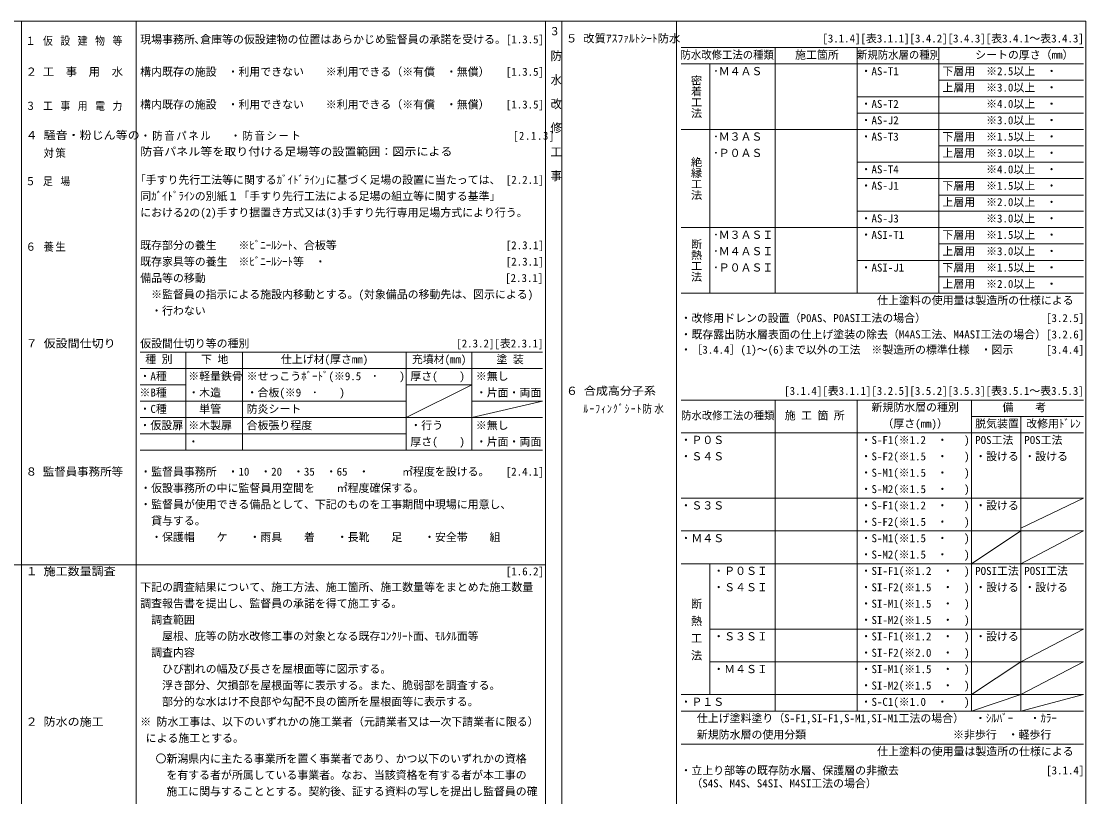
# Model space of a CAD drawing. Units: millimetres on the paper. Extents: x -396 to 396, y -283 to 286.
# Drawn here: x 6.3 to 396.4, y 2.2 to 286.5 of the extents above; entities that cross this region are included whole.
import ezdxf
from ezdxf.enums import TextEntityAlignment as Align

# ---------------------------------------------------------------- set-up
doc = ezdxf.new("R2010")
doc.units = ezdxf.units.MM
for name, color, linetype, lineweight in [('0-0', 4, 'Continuous', 9), ('0-1_文字', 7, 'Continuous', 9), ('E-0', 5, 'Continuous', 9)]:
    doc.layers.add(name, color=color, linetype=linetype, lineweight=lineweight)
doc.styles.add('@ＭＳ ゴシック', font='')
doc.styles.add('ＭＳ ゴシック', font='')
doc.styles.get('@ＭＳ ゴシック').set_extended_font_data('@MS Gothic')
doc.styles.get('ＭＳ ゴシック').set_extended_font_data('MS Gothic')

msp = doc.modelspace()

# ---------------------------------------------------------------- linework, layer by layer
at = {"layer": '0-0'}
for p, q in [((6.423, 286.452), (6.423, -261.048)), ((48.423, 286.452), (48.423, -261.048)), ((204.422, 286.452), (204.422, -261.048)), ((246.422, 286.452), (246.422, -261.048)), ((248.122, 276.812), (395.631, 276.812)), ((282.622, 276.812), (282.622, 186.812)), ((312.622, 276.812), (312.622, 186.812)), ((342.622, 276.812), (342.622, 186.812)), ((248.122, 270.812), (395.631, 270.812)), ((258.622, 270.812), (258.622, 186.812)), ((342.622, 264.812), (395.631, 264.812)), ((312.622, 258.812), (395.631, 258.812)), ((312.622, 252.812), (395.631, 252.812)), ((248.122, 246.812), (395.631, 246.812)), ((342.622, 240.812), (395.631, 240.812)), ((312.622, 234.812), (395.631, 234.812)), ((312.622, 228.812), (395.631, 228.812)), ((342.622, 222.674), (395.631, 222.674)), ((312.622, 216.812), (395.631, 216.812)), ((248.122, 210.812), (395.631, 210.812)), ((342.622, 204.812), (395.631, 204.812)), ((312.622, 198.812), (395.631, 198.812)), ((342.622, 192.812), (395.631, 192.812)), ((248.122, 186.812), (395.631, 186.812)), ((49.923, 165.205), (197.316, 165.205)), ((66.635, 165.205), (66.635, 129.205)), ((87.423, 165.205), (87.423, 129.205)), ((147.423, 165.205), (147.423, 129.205)), ((171.423, 165.205), (171.423, 129.205)), ((49.923, 159.205), (197.316, 159.205)), ((49.923, 153.205), (66.635, 153.205)), ((147.423, 153.205), (171.423, 153.205)), ((147.423, 141.205), (171.423, 153.205)), ((49.923, 147.205), (147.423, 147.205)), ((174.423, 147.205), (171.423, 147.205)), ((197.316, 147.205), (171.423, 141.205)), ((174.423, 147.205), (197.316, 147.205)), ((248.122, 147.6), (395.631, 147.6)), ((282.622, 147.6), (282.622, 33.6)), ((312.622, 147.6), (312.622, 33.6)), ((354.622, 147.6), (354.622, 33.6)), ((49.923, 141.205), (197.316, 141.205)), ((354.622, 141.6), (395.631, 141.6)), ((372.622, 141.6), (372.622, 33.6)), ((49.923, 135.205), (147.423, 135.205)), ((248.122, 135.6), (395.631, 135.6)), ((49.923, 129.205), (197.316, 129.205)), ((248.122, 111.6), (395.631, 111.6)), ((372.622, 100.6), (395.631, 111.6)), ((248.122, 99.6), (395.631, 99.6)), ((354.622, 87.6), (372.622, 99.6)), ((372.622, 87.6), (395.631, 99.6)), ((0.423, 87.165), (198.422, 87.165)), ((248.122, 87.6), (395.631, 87.6)), ((258.622, 87.6), (258.622, 39.6)), ((258.622, 63.6), (395.631, 63.6)), ((372.622, 51.6), (395.631, 63.6)), ((258.622, 51.6), (395.631, 51.6)), ((354.622, 39.6), (372.622, 51.6)), ((372.622, 39.6), (395.631, 51.6)), ((248.122, 39.6), (395.631, 39.6)), ((354.622, 33.6), (372.622, 39.6)), ((372.622, 33.6), (395.631, 39.6)), ((248.122, 33.6), (395.631, 33.6)), ((248.122, 21.447), (395.631, 21.447))]:
    msp.add_line(p, q, dxfattribs=at)
at = {"layer": 'E-0', "color": 7}
msp.add_line((198.47, 286.452), (198.47, -261.048), dxfattribs=at)
msp.add_lwpolyline([(-395.577, -283.464), (-395.577, 286.452), (396.422, 286.452), (396.422, -283.464)], dxfattribs=at)

# ---------------------------------------------------------------- texts
at = {"layer": '0-1_文字', "style": 'ＭＳ ゴシック'}
for s, p in [('現場事務所､倉庫等の仮設建物の位置はあらかじめ監督員の承諾を受ける。[1.3.5]', (49.923, 277.474)), ('\u3000\u3000\u3000\u3000\u3000\u3000\u3000\u3000\u3000\u3000\u3000\u3000  [3.1.4][表3.1.1][3.4.2][3.4.3][表3.4.1～表3.4.3]', (247.922, 277.812)), ('施工箇所', (289.922, 271.812)), ('\u3000\u3000\u3000シートの厚さ（mm）', (343.922, 271.812)), ('構内既存の施設\u3000・利用できない\u3000\u3000※利用できる（※有償\u3000・無償）   [1.3.5]', (49.923, 265.599)), ('･Ｍ４ＡＳ', (259.922, 265.812)), ('・AS-T1', (313.922, 265.812)), ('下層用\u3000※2.5以上\u3000・\u3000', (343.922, 265.812)), ('上層用\u3000※3.0以上\u3000・\u3000', (343.922, 259.812)), ('構内既存の施設\u3000・利用できない\u3000\u3000※利用できる（※有償\u3000・無償）   [1.3.5]', (49.923, 253.599)), ('・AS-T2\u3000', (313.922, 253.812)), ('\u3000\u3000\u3000\u3000※4.0以上\u3000・\u3000', (343.922, 253.812)), ('・AS-J2\u3000', (313.922, 247.812)), ('\u3000\u3000\u3000\u3000※3.0以上\u3000・\u3000', (343.922, 247.812)), ('下層用\u3000※1.5以上\u3000・\u3000', (343.922, 241.812)), ('･Ｍ３ＡＳ', (259.922, 241.812)), ('・AS-T3', (313.922, 241.812)), ('･Ｐ０ＡＳ', (259.922, 235.812)), ('上層用\u3000※3.0以上\u3000・\u3000', (343.922, 235.812)), ('｢手すり先行工法等に関するｶﾞｲﾄﾞﾗｲﾝ｣に基づく足場の設置に当たっては、', (49.923, 225.992)), ('・AS-T4', (313.922, 229.812)), ('\u3000\u3000\u3000\u3000※4.0以上\u3000・\u3000', (343.922, 229.812)), (' [2.2.1]', (181.923, 225.992)), ('・AS-J1', (313.922, 223.812)), ('下層用\u3000※1.5以上\u3000・\u3000', (343.922, 223.812)), ('同ｶﾞｲﾄﾞﾗｲﾝの別紙１「手すり先行工法による足場の組立等に関する基準」', (49.923, 219.992)), ('上層用\u3000※2.0以上\u3000・\u3000', (343.922, 217.812)), ('における2の(2)手すり据置き方式又は(3)手すり先行専用足場方式により行う。', (49.923, 213.992)), ('・AS-J3', (313.922, 211.812)), ('\u3000\u3000\u3000\u3000※3.0以上\u3000・\u3000', (343.922, 211.812)), ('･Ｍ３ＡＳＩ', (259.922, 205.812)), ('・ASI-T1', (313.922, 205.812)), ('下層用\u3000※1.5以上\u3000・\u3000', (343.922, 205.812)), ('既存部分の養生\u3000\u3000※ﾋﾞﾆｰﾙｼｰﾄ、合板等\u3000\u3000\u3000\u3000 \u3000\u3000\u3000\u3000\u3000\u3000        \u3000[2.3.1]', (49.923, 201.992)), ('･Ｍ４ＡＳＩ', (259.922, 199.812)), ('上層用\u3000※3.0以上\u3000・\u3000', (343.922, 199.812)), ('既存家具等の養生\u3000※ﾋﾞﾆｰﾙｼｰﾄ等\u3000・\u3000\u3000 \u3000\u3000\u3000\u3000\u3000\u3000\u3000\u3000\u3000\u3000      \u3000[2.3.1]', (49.923, 195.992)), ('･Ｐ０ＡＳＩ', (259.922, 193.812)), ('・ASI-J1', (313.922, 193.812)), ('下層用\u3000※1.5以上\u3000・\u3000', (343.922, 193.812)), ('備品等の移動                                                       [2.3.1]', (49.923, 189.992)), ('上層用\u3000※2.0以上\u3000・\u3000', (343.922, 187.812)), ('\u3000※監督員の指示による施設内移動とする。(対象備品の移動先は、図示による) ', (49.923, 183.992)), ('仕上塗料の使用量は製造所の仕様による', (319.986, 181.812)), ('\u3000・行わない', (49.923, 177.992)), ('・改修用ドレンの設置（P0AS、P0ASI工法の場合）\u3000\u3000\u3000\u3000\u3000\u3000\u3000 \u3000\u3000\u3000 [3.2.5]', (247.922, 175.301)), ('・既存露出防水層表面の仕上げ塗装の除去（M4AS工法、M4ASI工法の場合）[3.2.6]', (247.922, 169.301)), ('仮設間仕切り等の種別                                      [2.3.2][表2.3.1]', (49.923, 165.992)), ('・［3.4.4］(1)～(6)まで以外の工法\u3000※製造所の標準仕様\u3000・図示\u3000\u3000  [3.4.4]', (247.922, 163.708)), ('種 別', (51.773, 160.205)), ('下 地', (72.221, 160.205)), ('仕上げ材(厚さmm)', (101.473, 160.205)), ('充墳材(mm)', (149.473, 160.205)), (' 塗 装', (178.469, 160.205)), ('・A種', (49.663, 153.992)), ('※軽量鉄骨', (67.52, 153.992)), ('※せっこうﾎﾞｰﾄﾞ(※9.5\u3000･\u3000\u3000)', (88.923, 153.992)), ('厚さ(\u3000\u3000)', (148.923, 153.992)), ('※無し', (172.923, 153.992)), ('※B種', (49.663, 147.992)), ('・木造', (67.52, 147.992)), ('・合板(※9\u3000･\u3000\u3000)', (88.923, 147.992)), ('・片面・両面', (172.923, 147.992)), ('\u3000\u3000\u3000\u3000\u3000\u3000\u3000\u3000\u3000\u3000\u3000\u3000[3.1.4][表3.1.1][3.2.5][3.5.2][3.5.3][表3.5.1～表3.5.3]', (237.922, 148.6)), ('・C種', (49.663, 141.992)), ('\u3000単管', (67.52, 141.992)), ('防炎シート', (88.923, 141.992)), ('  新規防水層の種別', (313.922, 142.6)), ('\u3000\u3000 備\u3000\u3000考', (355.922, 142.6)), (' 施 工 箇 所', (284.122, 139.6)), ('\u3000\u3000（厚さ(mm)）', (313.922, 136.6)), ('脱気装置', (355.922, 136.6)), (' 改修用ﾄﾞﾚﾝ', (372.609, 136.6)), ('・仮設扉', (49.663, 135.992)), ('※木製扉', (67.52, 135.992)), ('合板張り程度', (88.923, 135.992)), ('・行う', (148.923, 135.992)), ('※無し', (172.923, 135.992)), ('厚さ(\u3000\u3000)', (148.923, 129.992)), ('・片面・両面', (172.923, 129.992)), ('・Ｐ０Ｓ', (247.922, 130.6)), ('・S-F1(※1.2\u3000・\u3000 )', (313.922, 130.6)), ('POS工法', (355.922, 130.6)), ('POS工法', (373.922, 130.6)), ('・S-F2(※1.5\u3000・\u3000 )', (313.922, 124.6)), ('・Ｓ４Ｓ', (247.922, 124.6)), ('・設ける', (355.922, 124.6)), ('・設ける', (373.922, 124.6)), ('・監督員事務所\u3000・10\u3000・20\u3000・35\u3000・65\u3000・\u3000\u3000\u3000㎡程度を設ける。\u3000 [2.4.1]', (49.923, 119.001)), ('・S-M1(※1.5\u3000・\u3000 )', (313.922, 118.6)), ('・仮設事務所の中に監督員用空間を\u3000\u3000㎡程度確保する。', (49.923, 113.001)), ('・S-M2(※1.5\u3000・\u3000 )', (313.922, 112.6)), ('・監督員が使用できる備品として、下記のものを工事期間中現場に用意し、', (49.923, 107.001)), ('・Ｓ３Ｓ', (247.922, 106.6)), ('・S-F1(※1.2\u3000・\u3000 )', (313.922, 106.6)), ('・設ける', (355.922, 106.6)), ('\u3000貸与する。', (49.923, 101.001)), ('・S-F2(※1.5\u3000・\u3000 )', (313.922, 100.6)), ('\u3000・保護帽\u3000\u3000ケ\u3000\u3000・雨具\u3000\u3000着\u3000\u3000・長靴\u3000\u3000足\u3000\u3000・安全帯\u3000\u3000組', (49.923, 95.001)), ('・Ｍ４Ｓ', (247.922, 94.6)), ('・S-M1(※1.5\u3000・\u3000 )', (313.922, 94.6)), ('・S-M2(※1.5\u3000・\u3000 )', (313.922, 88.6)), ('\u3000\u3000\u3000\u3000\u3000\u3000\u3000\u3000\u3000\u3000\u3000\u3000\u3000  \u3000\u3000\u3000\u3000\u3000 \u3000 \u3000\u3000\u3000\u3000\u3000\u3000\u3000\u3000\u3000\u3000\u3000\u3000 [1.6.2]', (49.923, 82.452)), ('・Ｐ０ＳＩ', (259.922, 82.6)), ('・SI-F1(※1.2\u3000・\u3000)', (313.922, 82.6)), ('POSI工法', (355.922, 82.6)), ('POSI工法', (373.922, 82.6)), ('下記の調査結果について、施工方法、施工箇所、施工数量等をまとめた施工数量', (49.923, 76.68)), ('・Ｓ４ＳＩ', (259.922, 76.6)), ('・SI-F2(※1.5\u3000・\u3000)', (313.922, 76.6)), ('・設ける', (355.922, 76.6)), ('・設ける', (373.922, 76.6)), ('調査報告書を提出し、監督員の承諾を得て施工する。', (49.923, 70.68)), ('・SI-M1(※1.5\u3000・\u3000)', (313.922, 70.6)), ('\u3000調査範囲', (49.923, 64.68)), ('・SI-M2(※1.5\u3000・\u3000)', (313.922, 64.6)), ('\u3000\u3000屋根、庇等の防水改修工事の対象となる既存ｺﾝｸﾘｰﾄ面、ﾓﾙﾀﾙ面等', (49.923, 58.68)), ('・Ｓ３ＳＩ', (259.922, 58.6)), ('・SI-F1(※1.2\u3000・\u3000)', (313.922, 58.6)), ('・設ける', (355.922, 58.6)), ('\u3000調査内容', (49.923, 52.68)), ('・SI-F2(※2.0\u3000・\u3000)', (313.922, 52.6)), ('\u3000\u3000ひび割れの幅及び長さを屋根面等に図示する。', (49.923, 46.68)), ('・SI-M1(※1.5\u3000・\u3000)', (313.922, 46.6)), ('・Ｍ４ＳＩ', (259.922, 46.6)), ('\u3000\u3000浮き部分、欠損部を屋根面等に表示する。また、脆弱部を調査する。', (49.923, 40.68)), ('・SI-M2(※1.5\u3000・\u3000)', (313.922, 40.6)), ('\u3000\u3000部分的な水はけ不良部や勾配不良の箇所を屋根面等に表示する。', (49.923, 34.68)), ('・Ｐ１Ｓ', (247.922, 34.6)), ('・S-C1(※1.0\u3000・\u3000 )', (313.922, 34.6)), ('※ 防水工事は、以下のいずれかの施工業者（元請業者又は一次下請業者に限る）', (49.923, 27.312)), ('仕上げ塗料塗り（S-F1,SI-F1,S-M1,SI-M1工法の場合）\u3000・ｼﾙﾊﾞｰ\u3000 ・ｶﾗｰ', (253.922, 28.6)), (' による施工とする。', (49.923, 21.312)), ('新規防水層の使用分類\u3000                         ※非歩行\u3000・軽歩行', (253.922, 22.6)), ('仕上塗料の使用量は製造所の仕様による\u3000', (319.986, 16.447)), ('\u3000〇新潟県内に主たる事業所を置く事業者であり、かつ以下のいずれかの資格', (51.534, 13.769)), ('    を有する者が所属している事業者。なお、当該資格を有する者が本工事の', (51.534, 7.784)), ('・立上り部等の既存防水層、保護層の非撤去\u3000\u3000\u3000\u3000\u3000\u3000\u3000\u3000\u3000\u3000\u3000\u3000\u3000 [3.1.4]', (247.922, 9.473)), ('  （S4S、M4S、S4SI、M4SI工法の場合）', (247.922, 4.739)), ('\u3000\u3000施工に関与することとする。契約後、証する資料の写しを提出し監督員の確', (51.534, 1.784))]:
    msp.add_text(s, height=2.933, dxfattribs=at).set_placement(p, align=Align.BOTTOM_LEFT)
for s, width, p in [('３', 0.95, (199.922, 280.452)), ('５ 改質ｱｽﾌｧﾙﾄｼｰﾄ防水', 1.05, (205.922, 277.812)), ('防水改修工法の種類', 0.95, (247.922, 271.812)), ('新規防水層の種別', 0.95, (312.622, 271.812)), ('２ 工\u3000事\u3000用\u3000水', 1.05, (7.923, 265.599)), ('４ 騒音・粉じん等の', 1.1, (7.923, 242.332)), ('防音パネル等を取り付ける足場等の設置範囲：図示による', 1.1, (49.923, 236.332)), ('７ 仮設間仕切り', 1.1, (7.923, 165.992)), ('６ 合成高分子系', 1.1, (205.922, 148.6)), ('防水改修工法の種類', 0.95, (248.122, 139.6)), ('・', 0.95, (67.52, 129.992)), ('８ 監督員事務所等', 1.05, (7.923, 119.001)), ('１ 施工数量調査', 1.1, (7.923, 82.452)), ('２ 防水の施工', 1.1, (7.923, 27.312))]:
    msp.add_text(s, height=2.933, dxfattribs=dict(at, width=width)).set_placement(p, align=Align.BOTTOM_LEFT)
at = {"layer": '0-1_文字', "style": '@ＭＳ ゴシック'}
for s, width, p in [('\u3000防\u3000水\u3000改\u3000修\u3000工\u3000事', 1.1, (199.922, 280.452)), ('断 熱 工 法', 1.05, (251.372, 75.05))]:
    msp.add_text(s, height=2.933, rotation=270, dxfattribs=dict(at, width=width)).set_placement(p, align=Align.BOTTOM_LEFT)
for s, p in [('密着工法', (251.372, 266.812)), ('絶縁工法', (251.372, 236.812)), ('断熱工法', (251.372, 206.812))]:
    msp.add_text(s, height=2.933, rotation=270, dxfattribs=at).set_placement(p, align=Align.BOTTOM_LEFT)
at = {"layer": '0-1_文字', "char_height": 2.933, "attachment_point": 7, "style": 'ＭＳ ゴシック'}
for s, insert in [('\\T1.18;\\W0.9;１\\~仮\\~設\\~建\\~物\\~等', (7.923, 277.474)), ('\\T1.18;\\W0.9;３\\~工\\~事\\~用\\~電\\~力', (7.923, 253.599)), ('\\T1.16;\\W0.95;・防音パネル\\~\\~\\~・防音シート\u3000\u3000\u3000\u3000\u3000\u3000\u3000\u3000\u3000\u3000\u3000\u3000\u3000\u3000\u3000\\~\u3000\u3000[2.1.3]', (49.923, 242.332)), ('\\T1.15;\\W0.95;\u3000\\~対策', (7.923, 236.332)), ('\\T1.18;\\W0.9;５\\~足\\~場\\~', (7.923, 225.992)), ('\\T1.15;\\W0.95;６\\~養生', (7.923, 201.992)), ('\\T1.24;\\W0.85;\u3000\\~ﾙｰﾌｨﾝｸﾞｼｰﾄ防水', (205.922, 142.6))]:
    msp.add_mtext(s, dxfattribs=dict(at, insert=insert))

doc.saveas('drawing.dxf')
